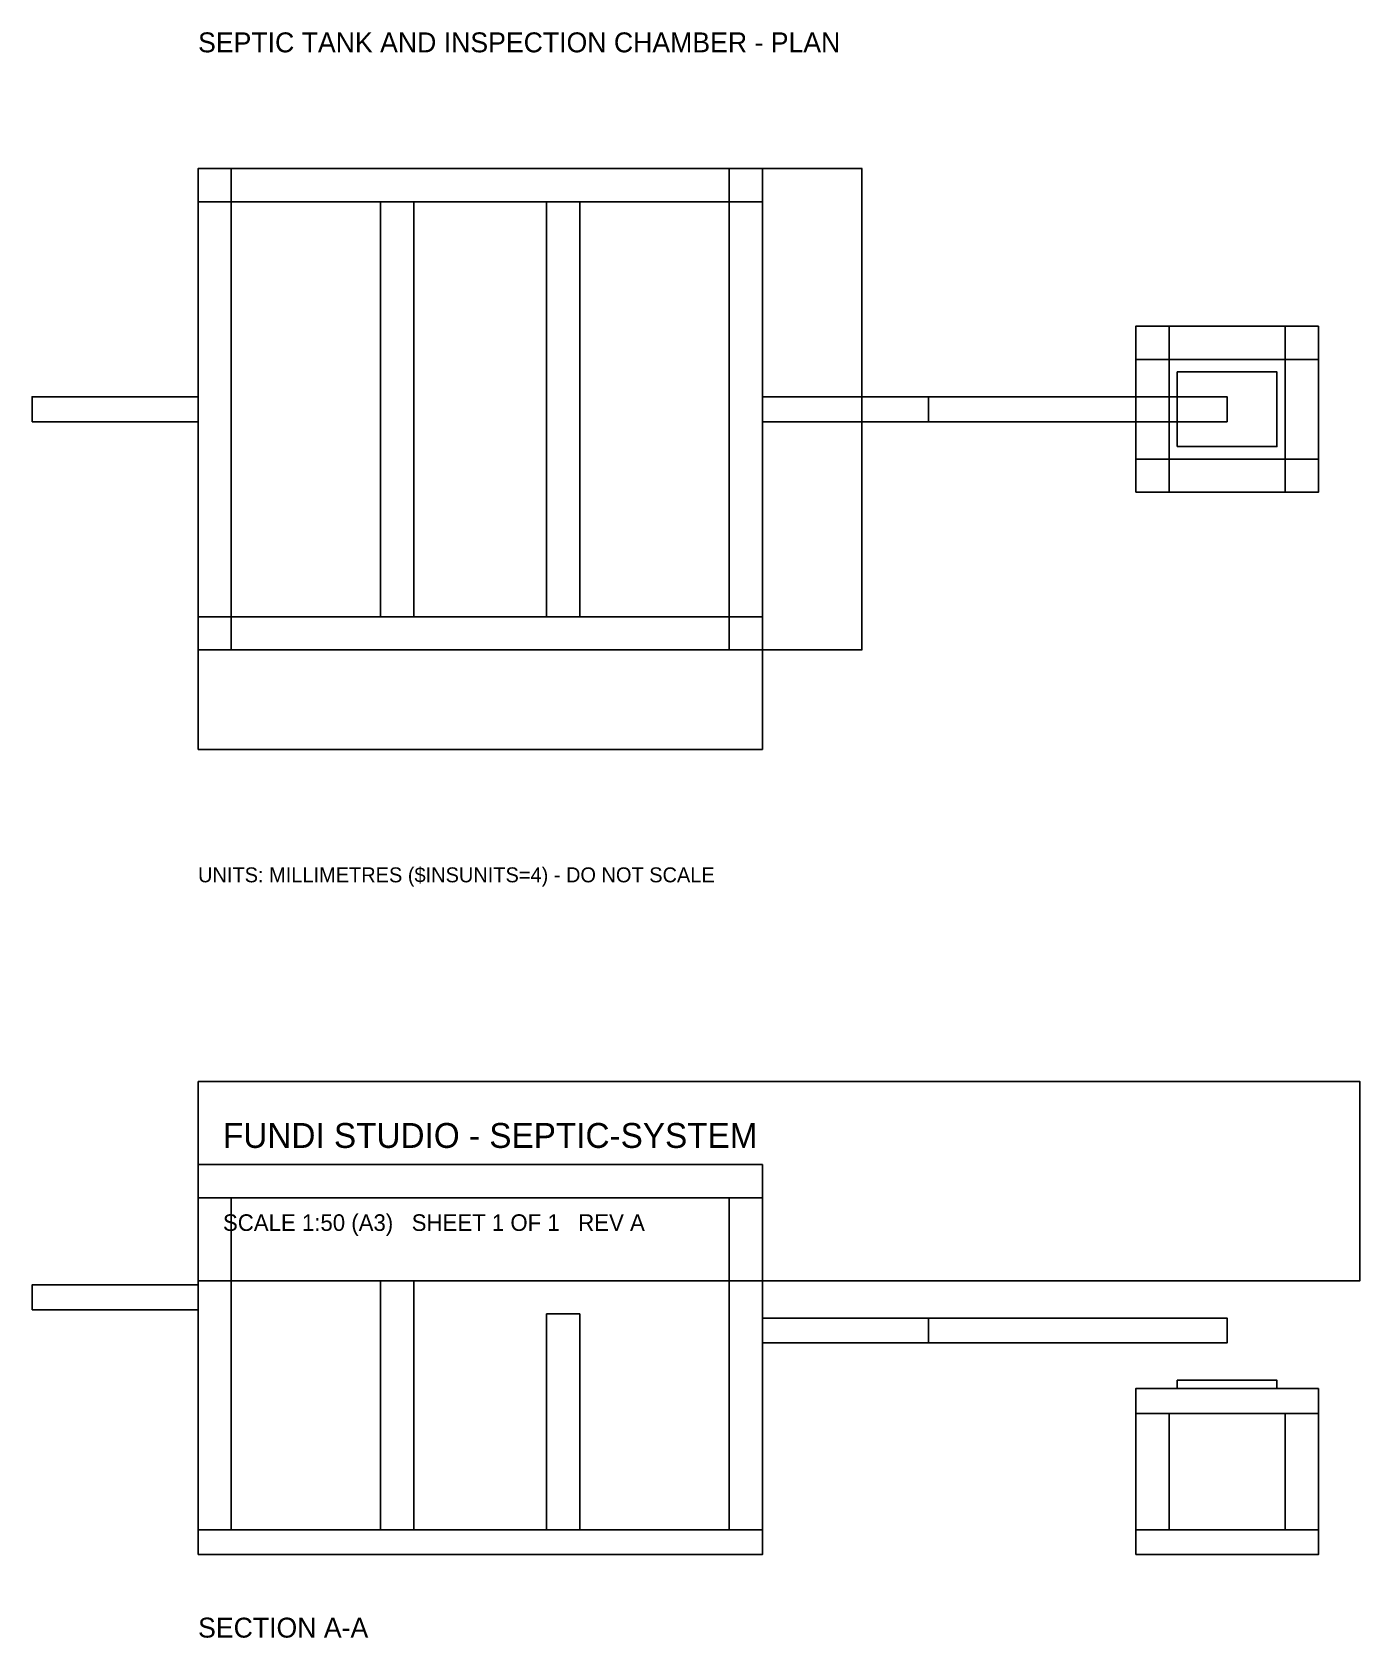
# Model space of a CAD drawing. Header units: millimetres. Extents: x -2700 to 5300, y -7402 to 2272.
import ezdxf

# ---------------------------------------------------------------- set-up
doc = ezdxf.new("R2010")
doc.units = ezdxf.units.MM
for name, color, linetype in [('FUNDI_ANNO', 2, 'Continuous'), ('FUNDI_DIM', 3, 'Continuous'), ('FUNDI_MODEL', 7, 'Continuous'), ('FUNDI_TITLE', 5, 'Continuous')]:
    doc.layers.add(name, color=color, linetype=linetype)
doc.styles.add('OpenSansCondensed-Light', font='OpenSansCondensed-Light.ttf')
doc.dimstyles.new('EZDXF', dxfattribs={"dimtxt": 0.25, "dimasz": 0.175, "dimexe": 0.375, "dimexo": 0.125, "dimgap": 0.1, "dimtad": 1, "dimlfac": 100, "dimzin": 12, "dimdsep": 46, "dimtxsty": 'OpenSansCondensed-Light', "dimblk": 'ARCHTICK', "dimcen": 2.5, "dimazin": 3, "dimtfac": 0.5, "dimtmove": 2, "dimatfit": 3})

# ---------------------------------------------------------------- blocks, each defined once
blk = doc.blocks.new('_ARCHTICK')
at = {"color": 0, "linetype": 'BYBLOCK', "const_width": 0.15}
blk.add_lwpolyline([(-0.5, -0.5), (0.5, 0.5)], dxfattribs=at)

msp = doc.modelspace()

# ---------------------------------------------------------------- linework, layer by layer
at = {"layer": 'FUNDI_MODEL', "color": 4}
for points in [[(-1700, -1450), (1700, -1450), (1700, 1450), (-1700, 1450)], [(-1700, -1450), (1700, -1450), (1700, 1450), (-1700, 1450)], [(-600, -1250), (-400, -1250), (-400, 1250), (-600, 1250)], [(400, -1250), (600, -1250), (600, 1250), (400, 1250)], [(3950, -500), (5050, -500), (5050, 500), (3950, 500)], [(3950, -500), (5050, -500), (5050, 500), (3950, 500)], [(4200, -225), (4800, -225), (4800, 225), (4200, 225)], [(-2700, -75), (-1700, -75), (-1700, 75), (-2700, 75)], [(1700, -75), (2700, -75), (2700, 75), (1700, 75)], [(1700, -75), (4500, -75), (4500, 75), (1700, 75)], [(-1700, -4750), (1700, -4750), (1700, -4550), (-1700, -4550)], [(-2700, -5425), (-1700, -5425), (-1700, -5275), (-2700, -5275)], [(-600, -6750), (-400, -6750), (-400, -5250), (-600, -5250)], [(400, -6750), (600, -6750), (600, -5450), (400, -5450)], [(1700, -5625), (2700, -5625), (2700, -5475), (1700, -5475)], [(1700, -5625), (4500, -5625), (4500, -5475), (1700, -5475)], [(3950, -6050), (5050, -6050), (5050, -5900), (3950, -5900)], [(4200, -5900), (4800, -5900), (4800, -5850), (4200, -5850)], [(-1700, -6900), (1700, -6900), (1700, -6750), (-1700, -6750)], [(3950, -6900), (5050, -6900), (5050, -6750), (3950, -6750)]]:
    msp.add_lwpolyline(points, close=True, dxfattribs=at)
at = {"layer": 'FUNDI_MODEL', "color": 7}
for points in [[(-1700, 1250), (1700, 1250), (1700, 1450), (-1700, 1450)], [(-1700, -1450), (-1500, -1450), (-1500, 1450), (-1700, 1450)], [(1500, -1450), (1700, -1450), (1700, 1450), (1500, 1450)], [(3950, 300), (5050, 300), (5050, 500), (3950, 500)], [(3950, -500), (4150, -500), (4150, 500), (3950, 500)], [(4850, -500), (5050, -500), (5050, 500), (4850, 500)], [(3950, -500), (5050, -500), (5050, -300), (3950, -300)], [(-1700, -1450), (1700, -1450), (1700, -1250), (-1700, -1250)], [(-1700, -6750), (-1500, -6750), (-1500, -4750), (-1700, -4750)], [(1500, -6750), (1700, -6750), (1700, -4750), (1500, -4750)], [(3950, -6750), (4150, -6750), (4150, -6050), (3950, -6050)], [(4850, -6750), (5050, -6750), (5050, -6050), (4850, -6050)]]:
    msp.add_lwpolyline(points, close=True, dxfattribs=at)
at = {"layer": 'FUNDI_TITLE'}
msp.add_lwpolyline([(-1700, -4050), (5300, -4050), (5300, -5250), (-1700, -5250)], close=True, dxfattribs=at)

# ---------------------------------------------------------------- texts
at = {"layer": 'FUNDI_ANNO'}
for s, height, p in [('SEPTIC TANK AND INSPECTION CHAMBER - PLAN', 120, (-1700, 2150)), ('UNITS: MILLIMETRES ($INSUNITS=4) - DO NOT SCALE', 90, (-1700, -2850)), ('SECTION A-A', 120, (-1700, -7400))]:
    msp.add_text(s, height=height, dxfattribs=at).set_placement(p)
at = {"layer": 'FUNDI_TITLE'}
for s, height, p in [('FUNDI STUDIO - SEPTIC-SYSTEM', 150, (-1550, -4450)), ('SCALE 1:50 (A3)   SHEET 1 OF 1   REV A', 100, (-1550, -4950))]:
    msp.add_text(s, height=height, dxfattribs=at).set_placement(p)

# ---------------------------------------------------------------- dimensions: what is measured, and where the dimension line sits
at = {"layer": 'FUNDI_DIM'}
msp.add_linear_dim(base=(2300, -1450), p1=(1700, -1450), p2=(1700, 1450), angle=90, dimstyle='EZDXF', dxfattribs=at).render()
msp.add_linear_dim(base=(-1700, -2050), p1=(-1700, -1450), p2=(1700, -1450), dimstyle='EZDXF', dxfattribs=at).render()

doc.saveas('drawing.dxf')
